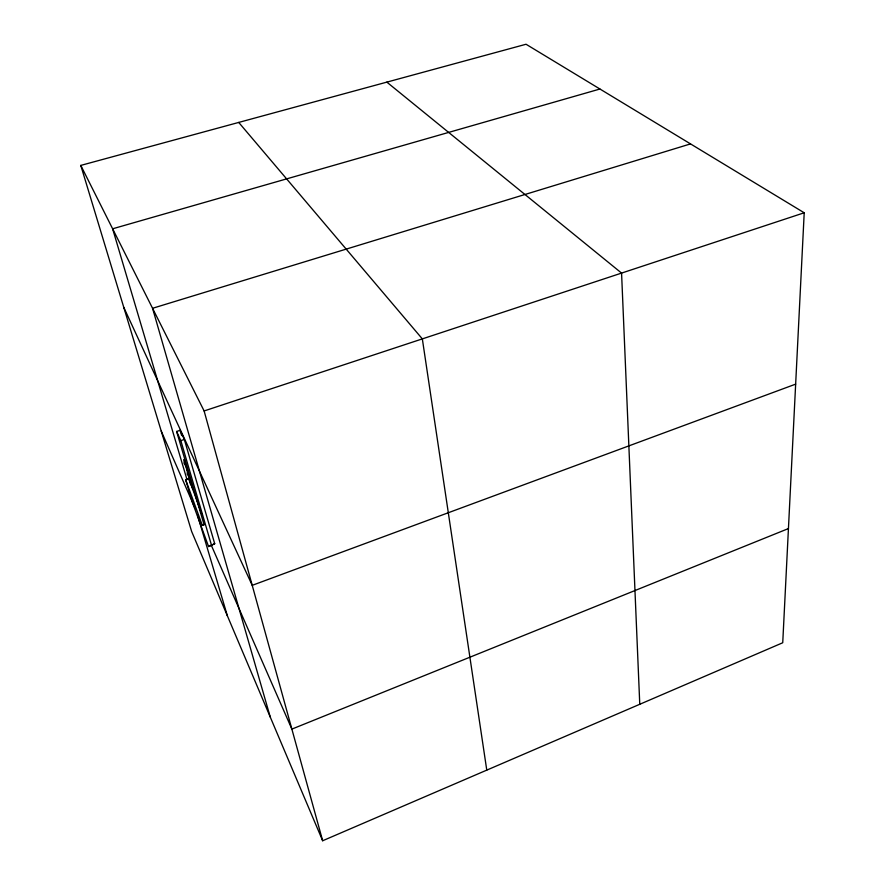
<?xml version="1.0" encoding="UTF-8"?>
<svg xmlns="http://www.w3.org/2000/svg" width="885" height="885" viewBox="0 0 885 885"><rect width="100%" height="100%" fill="white"/><g stroke="black" fill="none" stroke-linecap="round" stroke-linejoin="round"><path stroke-width="1.33" d="M804.211 212.776L782.738 642.753L322.66 840.75L191.636 531.454L80.789 165.406L526.044 44.25L804.211 212.776L204.125 410.95L80.789 165.406M185.618 479.581L192.377 502.304L208.572 546.554L214.712 543.722L184.334 439.447L180.109 430.298L176.624 431.46L204.059 524.661L202.3 525.314L185.618 479.581L188.804 478.486L202.256 515.291M214.712 543.722L208.572 546.554M788.447 528.566L291.873 729.107L211.294 545.26M795.659 384.134L252.225 585.339L123.778 307.372M202.3 525.314L204.435 524.562M176.624 431.46L180.817 440.63L184.334 439.447M690.532 143.901L152.563 308.29L270.257 717.038M599.93 89.02L112.627 228.795L186.967 479.526M386.845 82.128L621.569 273.089L639.767 704.283M238.729 122.429L422.333 338.889L486.772 770.127M161.214 431.017L195.242 508.632M188.804 478.486L190.673 484.803M197.521 515.114L227.368 615.805M180.817 440.63L211.415 544.906M180.109 430.298L181.646 435.553M204.125 410.95L322.66 840.75M184.146 459.558L184.069 463.375L185.684 465.842L187.366 471.561L187.277 474.227L188.903 476.761L193.007 489.604L184.146 459.558"/></g></svg>
